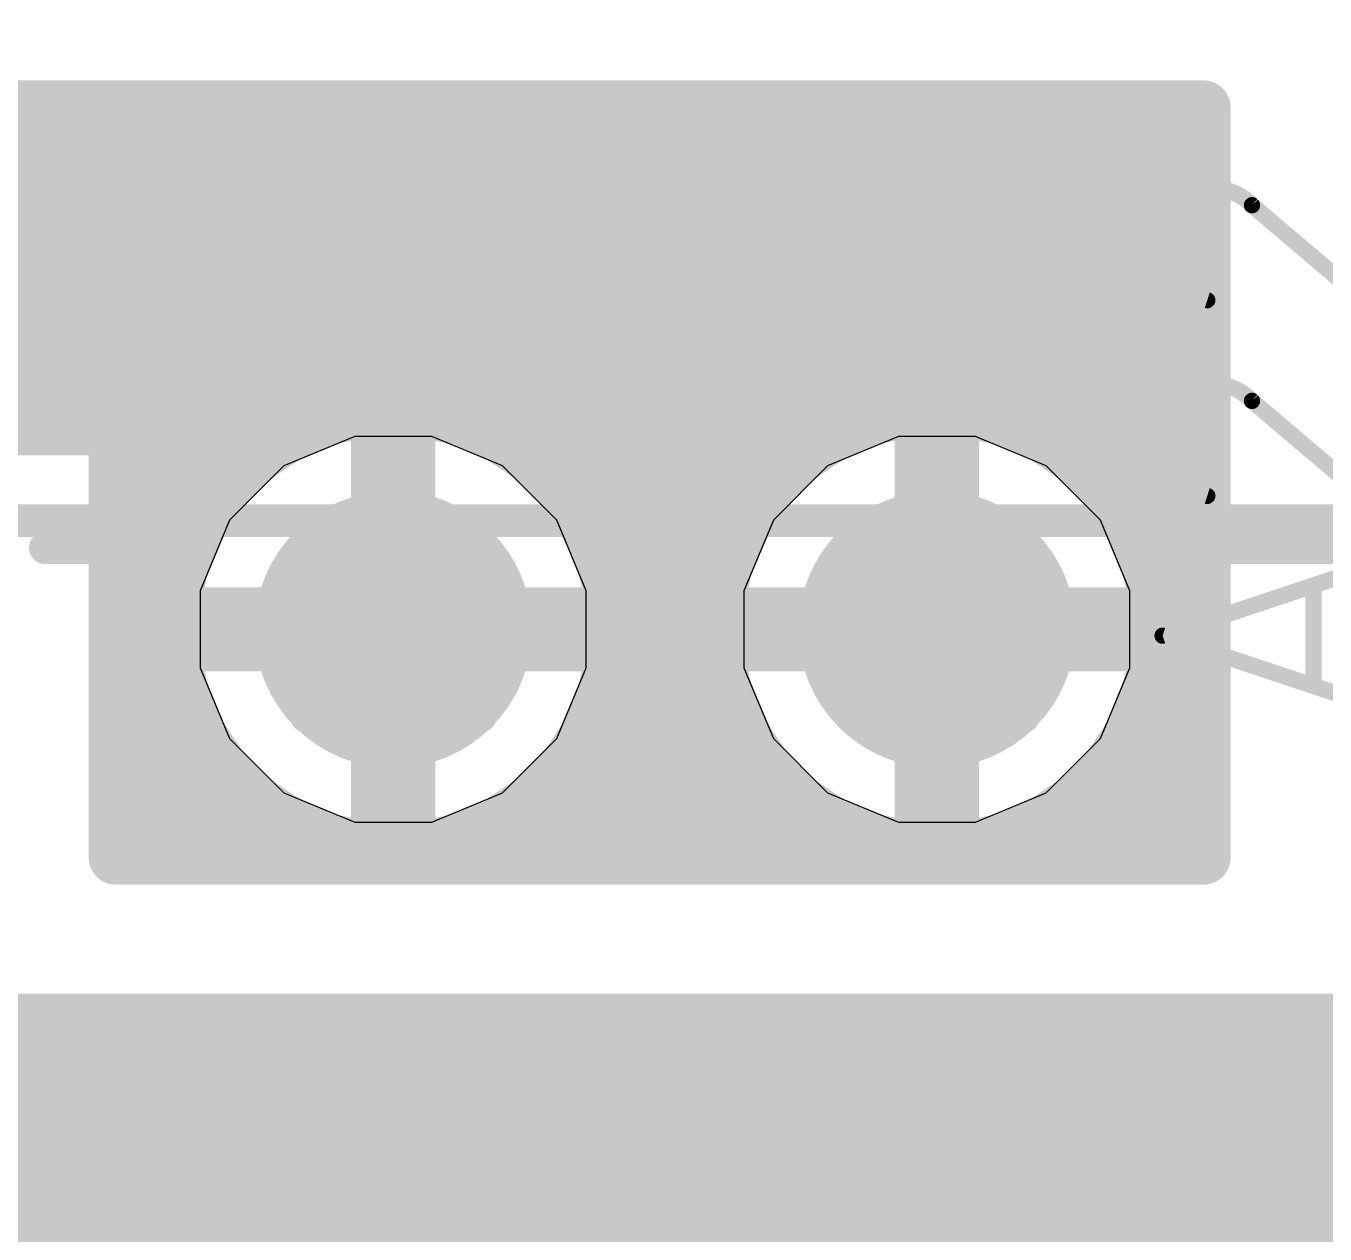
# Model space of a CAD drawing. Extents: x -1.28 to 1.28, y -1.28 to 1.27.
# Drawn here: x 0.1224 to 0.3614, y 0.3538 to 0.576 of the extents above; entities that cross this region are included whole.
import ezdxf

# ---------------------------------------------------------------- set-up
doc = ezdxf.new("R2010")
doc.units = 0
for name, color, linetype in [('1', 12, 'CONTINUOUS'), ('16', 132, 'CONTINUOUS'), ('17', 110, 'CONTINUOUS'), ('20', 31, 'CONTINUOUS'), ('21', 100, 'CONTINUOUS'), ('51', 100, 'CONTINUOUS')]:
    doc.layers.add(name, color=color, linetype=linetype)

# ---------------------------------------------------------------- blocks, each defined once
blk = doc.blocks.new('ROUNDP')
at = {"const_width": 0.5}
blk.add_lwpolyline([(0, -0.25, 1), (0, 0.25, 1), (0, -0.25)], format="xyb", dxfattribs=at)

msp = doc.modelspace()

# ---------------------------------------------------------------- linework, layer by layer
at = {"layer": '1', "const_width": 0.01}
for points in [[(-0.442752, 0.56), (0.339, 0.56)], [(-0.44102, 0.561), (0.339, 0.561)], [(0.339, 0.561), (0.339, 0.423)], [(-1.105342, 0.55), (0.339, 0.55)], [(-1.109702, 0.54), (0.339, 0.54)], [(-1.114061, 0.53), (0.339, 0.53)], [(-1.11842, 0.52), (0.339, 0.52)], [(-1.12278, 0.51), (0.339, 0.51)], [(0.178187, 0.503944), (0.170816, 0.500891)], [(0.186011, 0.5055), (0.178187, 0.503944)], [(0.18725, 0.5055), (0.186011, 0.5055)], [(0.18725, 0.467751), (0.18725, 0.5055)], [(0.193989, 0.5055), (0.19275, 0.5055)], [(0.19275, 0.5055), (0.19275, 0.467751)], [(0.201813, 0.503944), (0.193989, 0.5055)], [(0.209184, 0.500891), (0.201813, 0.503944)], [(0.278187, 0.503944), (0.270816, 0.500891)], [(0.286011, 0.5055), (0.278187, 0.503944)], [(0.28725, 0.5055), (0.286011, 0.5055)], [(0.28725, 0.467751), (0.28725, 0.5055)], [(0.293989, 0.5055), (0.29275, 0.5055)], [(0.29275, 0.5055), (0.29275, 0.467751)], [(0.301813, 0.503944), (0.293989, 0.5055)], [(0.309184, 0.500891), (0.301813, 0.503944)], [(0.138, 0.502), (0.106505, 0.502)], [(0.139, 0.501), (0.138, 0.502)], [(0.139, 0.423), (0.139, 0.501)], [(0.139, 0.5), (0.169483, 0.5)], [(0.170816, 0.500891), (0.164183, 0.496458)], [(0.18725, 0.5), (0.19275, 0.5)], [(0.215817, 0.496458), (0.209184, 0.500891)], [(0.210517, 0.5), (0.269483, 0.5)], [(0.270816, 0.500891), (0.264183, 0.496458)], [(0.28725, 0.5), (0.29275, 0.5)], [(0.315817, 0.496458), (0.309184, 0.500891)], [(0.310517, 0.5), (0.339, 0.5)], [(0.164183, 0.496458), (0.158542, 0.490817)], [(0.221458, 0.490817), (0.215817, 0.496458)], [(0.264183, 0.496458), (0.258542, 0.490817)], [(0.321458, 0.490817), (0.315817, 0.496458)], [(0.139, 0.49), (0.157996, 0.49)], [(0.158542, 0.490817), (0.154109, 0.484184)], [(0.18725, 0.49), (0.19275, 0.49)], [(0.225891, 0.484184), (0.221458, 0.490817)], [(0.222004, 0.49), (0.257996, 0.49)], [(0.258542, 0.490817), (0.254109, 0.484184)], [(0.28725, 0.49), (0.29275, 0.49)], [(0.325891, 0.484184), (0.321458, 0.490817)], [(0.322004, 0.49), (0.339, 0.49)], [(0.154109, 0.484184), (0.151056, 0.476813)], [(0.228944, 0.476813), (0.225891, 0.484184)], [(0.254109, 0.484184), (0.251056, 0.476813)], [(0.328944, 0.476813), (0.325891, 0.484184)], [(0.139, 0.48), (0.152376, 0.48)], [(0.18725, 0.48), (0.19275, 0.48)], [(0.227624, 0.48), (0.252376, 0.48)], [(0.28725, 0.48), (0.29275, 0.48)], [(0.327624, 0.48), (0.339, 0.48)], [(0.151056, 0.476813), (0.1495, 0.468989)], [(0.2305, 0.468989), (0.228944, 0.476813)], [(0.251056, 0.476813), (0.2495, 0.468989)], [(0.3305, 0.468989), (0.328944, 0.476813)], [(0.139, 0.47), (0.149701, 0.47)], [(0.1495, 0.468989), (0.1495, 0.46775)], [(0.18725, 0.47), (0.19275, 0.47)], [(0.230299, 0.47), (0.249701, 0.47)], [(0.2305, 0.46775), (0.2305, 0.468989)], [(0.2495, 0.468989), (0.2495, 0.46775)], [(0.28725, 0.47), (0.29275, 0.47)], [(0.330299, 0.47), (0.339, 0.47)], [(0.3305, 0.46775), (0.3305, 0.468989)], [(0.1495, 0.46775), (0.187249, 0.46775)], [(0.187249, 0.46775), (0.187249, 0.46225)], [(0.19275, 0.467751), (0.18725, 0.467751)], [(0.192751, 0.46225), (0.192751, 0.46775)], [(0.192751, 0.46775), (0.2305, 0.46775)], [(0.2495, 0.46775), (0.287249, 0.46775)], [(0.287249, 0.46775), (0.287249, 0.46225)], [(0.29275, 0.467751), (0.28725, 0.467751)], [(0.292751, 0.46225), (0.292751, 0.46775)], [(0.292751, 0.46775), (0.3305, 0.46775)], [(0.187249, 0.46225), (0.1495, 0.46225)], [(0.1495, 0.46225), (0.1495, 0.461011)], [(0.1495, 0.461011), (0.151056, 0.453187)], [(0.18725, 0.4245), (0.18725, 0.462249)], [(0.18725, 0.462249), (0.19275, 0.462249)], [(0.19275, 0.462249), (0.19275, 0.4245)], [(0.2305, 0.46225), (0.192751, 0.46225)], [(0.228944, 0.453187), (0.2305, 0.461011)], [(0.2305, 0.461011), (0.2305, 0.46225)], [(0.287249, 0.46225), (0.2495, 0.46225)], [(0.2495, 0.46225), (0.2495, 0.461011)], [(0.2495, 0.461011), (0.251056, 0.453187)], [(0.28725, 0.4245), (0.28725, 0.462249)], [(0.28725, 0.462249), (0.29275, 0.462249)], [(0.29275, 0.462249), (0.29275, 0.4245)], [(0.3305, 0.46225), (0.292751, 0.46225)], [(0.328944, 0.453187), (0.3305, 0.461011)], [(0.3305, 0.461011), (0.3305, 0.46225)], [(0.139, 0.46), (0.149701, 0.46)], [(0.18725, 0.46), (0.19275, 0.46)], [(0.230299, 0.46), (0.249701, 0.46)], [(0.28725, 0.46), (0.29275, 0.46)], [(0.330299, 0.46), (0.339, 0.46)], [(0.151056, 0.453187), (0.154109, 0.445816)], [(0.225891, 0.445816), (0.228944, 0.453187)], [(0.251056, 0.453187), (0.254109, 0.445816)], [(0.325891, 0.445816), (0.328944, 0.453187)], [(0.139, 0.45), (0.152376, 0.45)], [(0.18725, 0.45), (0.19275, 0.45)], [(0.227624, 0.45), (0.252376, 0.45)], [(0.28725, 0.45), (0.29275, 0.45)], [(0.327624, 0.45), (0.339, 0.45)], [(0.154109, 0.445816), (0.158542, 0.439183)], [(0.221458, 0.439183), (0.225891, 0.445816)], [(0.254109, 0.445816), (0.258542, 0.439183)], [(0.321458, 0.439183), (0.325891, 0.445816)], [(0.139, 0.44), (0.157995, 0.44)], [(0.18725, 0.44), (0.19275, 0.44)], [(0.222004, 0.44), (0.257995, 0.44)], [(0.28725, 0.44), (0.29275, 0.44)], [(0.322004, 0.44), (0.339, 0.44)], [(0.158542, 0.439183), (0.164183, 0.433542)], [(0.215817, 0.433542), (0.221458, 0.439183)], [(0.258542, 0.439183), (0.264183, 0.433542)], [(0.315817, 0.433542), (0.321458, 0.439183)], [(0.164183, 0.433542), (0.170816, 0.429109)], [(0.209184, 0.429109), (0.215817, 0.433542)], [(0.264183, 0.433542), (0.270816, 0.429109)], [(0.309184, 0.429109), (0.315817, 0.433542)], [(0.139, 0.43), (0.169483, 0.43)], [(0.18725, 0.43), (0.19275, 0.43)], [(0.210517, 0.43), (0.269483, 0.43)], [(0.28725, 0.43), (0.29275, 0.43)], [(0.310517, 0.43), (0.339, 0.43)], [(0.170816, 0.429109), (0.178187, 0.426056)], [(0.201813, 0.426056), (0.209184, 0.429109)], [(0.270816, 0.429109), (0.278187, 0.426056)], [(0.301813, 0.426056), (0.309184, 0.429109)], [(0.178187, 0.426056), (0.186011, 0.4245)], [(0.193989, 0.4245), (0.201813, 0.426056)], [(0.278187, 0.426056), (0.286011, 0.4245)], [(0.293989, 0.4245), (0.301813, 0.426056)], [(0.339, 0.423), (0.139, 0.423)], [(0.186011, 0.4245), (0.18725, 0.4245)], [(0.19275, 0.4245), (0.193989, 0.4245)], [(0.286011, 0.4245), (0.28725, 0.4245)], [(0.29275, 0.4245), (0.293989, 0.4245)], [(0.111, 0.393), (0.367, 0.393)], [(-0.972, 0.39), (1.16999, 0.39)], [(-0.982, 0.38), (1.173127, 0.38)], [(-0.992, 0.37), (1.176264, 0.37)], [(-1.002, 0.36), (1.179401, 0.36)], [(-1.012, 0.35), (1.182538, 0.35)]]:
    msp.add_lwpolyline(points, dxfattribs=at)
at = {"layer": '1', "const_width": 0.005}
for points in [[(0.3415, 0.561, 1), (0.3365, 0.561)], [(0.339, 0.5585, 1), (0.339, 0.5635)], [(0.339, 0.5575, 1), (0.339, 0.5625)], [(0.339, 0.5475, 1), (0.339, 0.5525)], [(0.339, 0.5375, 1), (0.339, 0.5425)], [(0.339, 0.5275, 1), (0.339, 0.5325)], [(0.339, 0.5175, 1), (0.339, 0.5225)], [(0.339, 0.5075, 1), (0.339, 0.5125)], [(0.179143, 0.501634, 1), (0.17723, 0.506253)], [(0.186011, 0.508, 1), (0.186011, 0.503)], [(0.18975, 0.5055, 1), (0.18475, 0.5055)], [(0.186499, 0.503048, 1), (0.185523, 0.507952)], [(0.18725, 0.503, 1), (0.18725, 0.508)], [(0.19275, 0.508, 1), (0.19275, 0.503)], [(0.19525, 0.5055, 1), (0.19025, 0.5055)], [(0.194477, 0.507952, 1), (0.193501, 0.503048)], [(0.193989, 0.503, 1), (0.193989, 0.508)], [(0.20277, 0.506253, 1), (0.200857, 0.501634)], [(0.279143, 0.501634, 1), (0.27723, 0.506253)], [(0.286011, 0.508, 1), (0.286011, 0.503)], [(0.28975, 0.5055, 1), (0.28475, 0.5055)], [(0.286499, 0.503048, 1), (0.285523, 0.507952)], [(0.28725, 0.503, 1), (0.28725, 0.508)], [(0.29275, 0.508, 1), (0.29275, 0.503)], [(0.29525, 0.5055, 1), (0.29025, 0.5055)], [(0.294477, 0.507952, 1), (0.293501, 0.503048)], [(0.293989, 0.503, 1), (0.293989, 0.508)], [(0.30277, 0.506253, 1), (0.300857, 0.501634)], [(0.139768, 0.503768, 1), (0.136232, 0.500232)], [(0.138, 0.4995, 1), (0.138, 0.5045)], [(0.177699, 0.506395, 1), (0.178674, 0.501492)], [(0.201326, 0.501492, 1), (0.202301, 0.506395)], [(0.277699, 0.506395, 1), (0.278674, 0.501492)], [(0.301326, 0.501492, 1), (0.302301, 0.506395)], [(0.1415, 0.501, 1), (0.1365, 0.501)], [(0.139, 0.5025, 1), (0.139, 0.4975)], [(0.137232, 0.499232, 1), (0.140768, 0.502768)], [(0.169859, 0.5032, 1), (0.171773, 0.498581)], [(0.172205, 0.498812, 1), (0.169427, 0.502969)], [(0.169483, 0.4975, 1), (0.169483, 0.5025)], [(0.18725, 0.5025, 1), (0.18725, 0.4975)], [(0.19275, 0.4975, 1), (0.19275, 0.5025)], [(0.210573, 0.502969, 1), (0.207795, 0.498812)], [(0.210517, 0.5025, 1), (0.210517, 0.4975)], [(0.208227, 0.498581, 1), (0.210141, 0.5032)], [(0.269859, 0.5032, 1), (0.271773, 0.498581)], [(0.272205, 0.498812, 1), (0.269427, 0.502969)], [(0.269483, 0.4975, 1), (0.269483, 0.5025)], [(0.28725, 0.5025, 1), (0.28725, 0.4975)], [(0.29275, 0.4975, 1), (0.29275, 0.5025)], [(0.310573, 0.502969, 1), (0.307795, 0.498812)], [(0.310517, 0.5025, 1), (0.310517, 0.4975)], [(0.308227, 0.498581, 1), (0.310141, 0.5032)], [(0.339, 0.4975, 1), (0.339, 0.5025)], [(0.162794, 0.498537, 1), (0.165572, 0.49438)], [(0.16595, 0.494691, 1), (0.162415, 0.498226)], [(0.217585, 0.498226, 1), (0.214049, 0.494691)], [(0.214428, 0.49438, 1), (0.217206, 0.498537)], [(0.262794, 0.498537, 1), (0.265572, 0.49438)], [(0.26595, 0.494691, 1), (0.262415, 0.498226)], [(0.317585, 0.498226, 1), (0.314049, 0.494691)], [(0.314428, 0.49438, 1), (0.317206, 0.498537)], [(0.139, 0.4925, 1), (0.139, 0.4875)], [(0.156774, 0.492585, 1), (0.160309, 0.489049)], [(0.16062, 0.489428, 1), (0.156463, 0.492206)], [(0.157996, 0.4875, 1), (0.157996, 0.4925)], [(0.18725, 0.4925, 1), (0.18725, 0.4875)], [(0.19275, 0.4875, 1), (0.19275, 0.4925)], [(0.223537, 0.492206, 1), (0.21938, 0.489428)], [(0.222004, 0.4925, 1), (0.222004, 0.4875)], [(0.219691, 0.489049, 1), (0.223226, 0.492585)], [(0.256774, 0.492585, 1), (0.260309, 0.489049)], [(0.26062, 0.489428, 1), (0.256463, 0.492206)], [(0.257996, 0.4875, 1), (0.257996, 0.4925)], [(0.28725, 0.4925, 1), (0.28725, 0.4875)], [(0.29275, 0.4875, 1), (0.29275, 0.4925)], [(0.323537, 0.492206, 1), (0.31938, 0.489428)], [(0.322004, 0.4925, 1), (0.322004, 0.4875)], [(0.319691, 0.489049, 1), (0.323226, 0.492585)], [(0.339, 0.4875, 1), (0.339, 0.4925)], [(0.152031, 0.485573, 1), (0.156188, 0.482795)], [(0.156419, 0.483227, 1), (0.1518, 0.485141)], [(0.2282, 0.485141, 1), (0.223581, 0.483227)], [(0.223812, 0.482795, 1), (0.227969, 0.485573)], [(0.252031, 0.485573, 1), (0.256188, 0.482795)], [(0.256419, 0.483227, 1), (0.2518, 0.485141)], [(0.3282, 0.485141, 1), (0.323581, 0.483227)], [(0.323812, 0.482795, 1), (0.327969, 0.485573)], [(0.139, 0.4825, 1), (0.139, 0.4775)], [(0.152376, 0.4775, 1), (0.152376, 0.4825)], [(0.18725, 0.4825, 1), (0.18725, 0.4775)], [(0.19275, 0.4775, 1), (0.19275, 0.4825)], [(0.227624, 0.4825, 1), (0.227624, 0.4775)], [(0.252376, 0.4775, 1), (0.252376, 0.4825)], [(0.28725, 0.4825, 1), (0.28725, 0.4775)], [(0.29275, 0.4775, 1), (0.29275, 0.4825)], [(0.327624, 0.4825, 1), (0.327624, 0.4775)], [(0.339, 0.4775, 1), (0.339, 0.4825)], [(0.148747, 0.47777, 1), (0.153366, 0.475857)], [(0.153508, 0.476326, 1), (0.148604, 0.477301)], [(0.231395, 0.477301, 1), (0.226492, 0.476326)], [(0.226634, 0.475857, 1), (0.231253, 0.47777)], [(0.248747, 0.47777, 1), (0.253366, 0.475857)], [(0.253508, 0.476326, 1), (0.248604, 0.477301)], [(0.331395, 0.477301, 1), (0.326492, 0.476326)], [(0.326634, 0.475857, 1), (0.331253, 0.47777)], [(0.139, 0.4725, 1), (0.139, 0.4675)], [(0.152, 0.468989, 1), (0.147, 0.468989)], [(0.149701, 0.4675, 1), (0.149701, 0.4725)], [(0.18725, 0.4725, 1), (0.18725, 0.4675)], [(0.19275, 0.4675, 1), (0.19275, 0.4725)], [(0.230299, 0.4725, 1), (0.230299, 0.4675)], [(0.233, 0.468989, 1), (0.228, 0.468989)], [(0.252, 0.468989, 1), (0.247, 0.468989)], [(0.249701, 0.4675, 1), (0.249701, 0.4725)], [(0.28725, 0.4725, 1), (0.28725, 0.4675)], [(0.29275, 0.4675, 1), (0.29275, 0.4725)], [(0.330299, 0.4725, 1), (0.330299, 0.4675)], [(0.333, 0.468989, 1), (0.328, 0.468989)], [(0.339, 0.4675, 1), (0.339, 0.4725)], [(0.1495, 0.47025, 1), (0.1495, 0.46525)], [(0.147048, 0.469477, 1), (0.151952, 0.468501)], [(0.189749, 0.46775, 1), (0.184749, 0.46775)], [(0.18725, 0.470251, 1), (0.18725, 0.465251)], [(0.187249, 0.46525, 1), (0.187249, 0.47025)], [(0.195251, 0.46775, 1), (0.190251, 0.46775)], [(0.192751, 0.47025, 1), (0.192751, 0.46525)], [(0.19275, 0.465251, 1), (0.19275, 0.470251)], [(0.228048, 0.468501, 1), (0.232952, 0.469477)], [(0.2305, 0.46525, 1), (0.2305, 0.47025)], [(0.2495, 0.47025, 1), (0.2495, 0.46525)], [(0.247048, 0.469477, 1), (0.251952, 0.468501)], [(0.289749, 0.46775, 1), (0.284749, 0.46775)], [(0.28725, 0.470251, 1), (0.28725, 0.465251)], [(0.287249, 0.46525, 1), (0.287249, 0.47025)], [(0.295251, 0.46775, 1), (0.290251, 0.46775)], [(0.292751, 0.47025, 1), (0.292751, 0.46525)], [(0.29275, 0.465251, 1), (0.29275, 0.470251)], [(0.328048, 0.468501, 1), (0.332952, 0.469477)], [(0.3305, 0.46525, 1), (0.3305, 0.47025)], [(0.147, 0.46775, 1), (0.152, 0.46775)], [(0.18475, 0.467751, 1), (0.18975, 0.467751)], [(0.19025, 0.467751, 1), (0.19525, 0.467751)], [(0.228, 0.46775, 1), (0.233, 0.46775)], [(0.247, 0.46775, 1), (0.252, 0.46775)], [(0.28475, 0.467751, 1), (0.28975, 0.467751)], [(0.29025, 0.467751, 1), (0.29525, 0.467751)], [(0.328, 0.46775, 1), (0.333, 0.46775)], [(0.1495, 0.46475, 1), (0.1495, 0.45975)], [(0.152, 0.46225, 1), (0.147, 0.46225)], [(0.151952, 0.461499, 1), (0.147048, 0.460523)], [(0.18975, 0.462249, 1), (0.18475, 0.462249)], [(0.18725, 0.464749, 1), (0.18725, 0.459749)], [(0.187249, 0.45975, 1), (0.187249, 0.46475)], [(0.19525, 0.462249, 1), (0.19025, 0.462249)], [(0.192751, 0.46475, 1), (0.192751, 0.45975)], [(0.19275, 0.459749, 1), (0.19275, 0.464749)], [(0.233, 0.46225, 1), (0.228, 0.46225)], [(0.232952, 0.460523, 1), (0.228048, 0.461499)], [(0.2305, 0.45975, 1), (0.2305, 0.46475)], [(0.2495, 0.46475, 1), (0.2495, 0.45975)], [(0.252, 0.46225, 1), (0.247, 0.46225)], [(0.251952, 0.461499, 1), (0.247048, 0.460523)], [(0.28975, 0.462249, 1), (0.28475, 0.462249)], [(0.28725, 0.464749, 1), (0.28725, 0.459749)], [(0.287249, 0.45975, 1), (0.287249, 0.46475)], [(0.29525, 0.462249, 1), (0.29025, 0.462249)], [(0.292751, 0.46475, 1), (0.292751, 0.45975)], [(0.29275, 0.459749, 1), (0.29275, 0.464749)], [(0.333, 0.46225, 1), (0.328, 0.46225)], [(0.332952, 0.460523, 1), (0.328048, 0.461499)], [(0.3305, 0.45975, 1), (0.3305, 0.46475)], [(0.139, 0.4625, 1), (0.139, 0.4575)], [(0.149701, 0.4575, 1), (0.149701, 0.4625)], [(0.184749, 0.46225, 1), (0.189749, 0.46225)], [(0.18725, 0.4625, 1), (0.18725, 0.4575)], [(0.190251, 0.46225, 1), (0.195251, 0.46225)], [(0.19275, 0.4575, 1), (0.19275, 0.4625)], [(0.230299, 0.4625, 1), (0.230299, 0.4575)], [(0.249701, 0.4575, 1), (0.249701, 0.4625)], [(0.284749, 0.46225, 1), (0.289749, 0.46225)], [(0.28725, 0.4625, 1), (0.28725, 0.4575)], [(0.290251, 0.46225, 1), (0.295251, 0.46225)], [(0.29275, 0.4575, 1), (0.29275, 0.4625)], [(0.330299, 0.4625, 1), (0.330299, 0.4575)], [(0.339, 0.4575, 1), (0.339, 0.4625)], [(0.147, 0.461011, 1), (0.152, 0.461011)], [(0.228, 0.461011, 1), (0.233, 0.461011)], [(0.247, 0.461011, 1), (0.252, 0.461011)], [(0.328, 0.461011, 1), (0.333, 0.461011)], [(0.153366, 0.454143, 1), (0.148747, 0.45223)], [(0.231253, 0.45223, 1), (0.226634, 0.454143)], [(0.253366, 0.454143, 1), (0.248747, 0.45223)], [(0.331253, 0.45223, 1), (0.326634, 0.454143)], [(0.139, 0.4525, 1), (0.139, 0.4475)], [(0.148604, 0.452699, 1), (0.153508, 0.453674)], [(0.152376, 0.4475, 1), (0.152376, 0.4525)], [(0.18725, 0.4525, 1), (0.18725, 0.4475)], [(0.19275, 0.4475, 1), (0.19275, 0.4525)], [(0.227624, 0.4525, 1), (0.227624, 0.4475)], [(0.226492, 0.453674, 1), (0.231395, 0.452699)], [(0.248604, 0.452699, 1), (0.253508, 0.453674)], [(0.252376, 0.4475, 1), (0.252376, 0.4525)], [(0.28725, 0.4525, 1), (0.28725, 0.4475)], [(0.29275, 0.4475, 1), (0.29275, 0.4525)], [(0.327624, 0.4525, 1), (0.327624, 0.4475)], [(0.326492, 0.453674, 1), (0.331395, 0.452699)], [(0.339, 0.4475, 1), (0.339, 0.4525)], [(0.156188, 0.447205, 1), (0.152031, 0.444427)], [(0.1518, 0.444859, 1), (0.156419, 0.446773)], [(0.223581, 0.446773, 1), (0.2282, 0.444859)], [(0.227969, 0.444427, 1), (0.223812, 0.447205)], [(0.256188, 0.447205, 1), (0.252031, 0.444427)], [(0.2518, 0.444859, 1), (0.256419, 0.446773)], [(0.323581, 0.446773, 1), (0.3282, 0.444859)], [(0.327969, 0.444427, 1), (0.323812, 0.447205)], [(0.139, 0.4425, 1), (0.139, 0.4375)], [(0.157995, 0.4375, 1), (0.157995, 0.4425)], [(0.18725, 0.4425, 1), (0.18725, 0.4375)], [(0.19275, 0.4375, 1), (0.19275, 0.4425)], [(0.222004, 0.4425, 1), (0.222004, 0.4375)], [(0.257995, 0.4375, 1), (0.257995, 0.4425)], [(0.28725, 0.4425, 1), (0.28725, 0.4375)], [(0.29275, 0.4375, 1), (0.29275, 0.4425)], [(0.322004, 0.4425, 1), (0.322004, 0.4375)], [(0.339, 0.4375, 1), (0.339, 0.4425)], [(0.160309, 0.44095, 1), (0.156774, 0.437415)], [(0.156463, 0.437794, 1), (0.16062, 0.440572)], [(0.21938, 0.440572, 1), (0.223537, 0.437794)], [(0.223226, 0.437415, 1), (0.219691, 0.44095)], [(0.260309, 0.44095, 1), (0.256774, 0.437415)], [(0.256463, 0.437794, 1), (0.26062, 0.440572)], [(0.31938, 0.440572, 1), (0.323537, 0.437794)], [(0.323226, 0.437415, 1), (0.319691, 0.44095)], [(0.165572, 0.43562, 1), (0.162794, 0.431463)], [(0.162415, 0.431774, 1), (0.16595, 0.435309)], [(0.214049, 0.435309, 1), (0.217585, 0.431774)], [(0.217206, 0.431463, 1), (0.214428, 0.43562)], [(0.265572, 0.43562, 1), (0.262794, 0.431463)], [(0.262415, 0.431774, 1), (0.26595, 0.435309)], [(0.314049, 0.435309, 1), (0.317585, 0.431774)], [(0.317206, 0.431463, 1), (0.314428, 0.43562)], [(0.139, 0.4325, 1), (0.139, 0.4275)], [(0.169483, 0.4275, 1), (0.169483, 0.4325)], [(0.18725, 0.4325, 1), (0.18725, 0.4275)], [(0.19275, 0.4275, 1), (0.19275, 0.4325)], [(0.210517, 0.4325, 1), (0.210517, 0.4275)], [(0.269483, 0.4275, 1), (0.269483, 0.4325)], [(0.28725, 0.4325, 1), (0.28725, 0.4275)], [(0.29275, 0.4275, 1), (0.29275, 0.4325)], [(0.310517, 0.4325, 1), (0.310517, 0.4275)], [(0.339, 0.4275, 1), (0.339, 0.4325)], [(0.171773, 0.431419, 1), (0.169859, 0.4268)], [(0.169427, 0.427031, 1), (0.172205, 0.431188)], [(0.207795, 0.431188, 1), (0.210573, 0.427031)], [(0.210141, 0.4268, 1), (0.208227, 0.431419)], [(0.271773, 0.431419, 1), (0.269859, 0.4268)], [(0.269427, 0.427031, 1), (0.272205, 0.431188)], [(0.307795, 0.431188, 1), (0.310573, 0.427031)], [(0.310141, 0.4268, 1), (0.308227, 0.431419)], [(0.178674, 0.428508, 1), (0.177699, 0.423604)], [(0.17723, 0.423747, 1), (0.179143, 0.428366)], [(0.200857, 0.428366, 1), (0.20277, 0.423747)], [(0.202301, 0.423604, 1), (0.201326, 0.428508)], [(0.278674, 0.428508, 1), (0.277699, 0.423604)], [(0.27723, 0.423747, 1), (0.279143, 0.428366)], [(0.300857, 0.428366, 1), (0.30277, 0.423747)], [(0.302301, 0.423604, 1), (0.301326, 0.428508)], [(0.139, 0.4255, 1), (0.139, 0.4205)], [(0.186011, 0.427, 1), (0.186011, 0.422)], [(0.185523, 0.422048, 1), (0.186499, 0.426952)], [(0.18725, 0.422, 1), (0.18725, 0.427)], [(0.19275, 0.427, 1), (0.19275, 0.422)], [(0.193501, 0.426952, 1), (0.194477, 0.422048)], [(0.193989, 0.422, 1), (0.193989, 0.427)], [(0.286011, 0.427, 1), (0.286011, 0.422)], [(0.285523, 0.422048, 1), (0.286499, 0.426952)], [(0.28725, 0.422, 1), (0.28725, 0.427)], [(0.29275, 0.427, 1), (0.29275, 0.422)], [(0.293501, 0.426952, 1), (0.294477, 0.422048)], [(0.293989, 0.422, 1), (0.293989, 0.427)], [(0.339, 0.4205, 1), (0.339, 0.4255)], [(0.1365, 0.423, 1), (0.1415, 0.423)], [(0.18475, 0.4245, 1), (0.18975, 0.4245)], [(0.19025, 0.4245, 1), (0.19525, 0.4245)], [(0.28475, 0.4245, 1), (0.28975, 0.4245)], [(0.29025, 0.4245, 1), (0.29525, 0.4245)], [(0.3365, 0.423, 1), (0.3415, 0.423)]]:
    msp.add_lwpolyline(points, format="xyb", dxfattribs=at)
at = {"layer": '16'}
for p, q in [((0.182938, 0.500501), (0.16989, 0.495096)), ((0.197062, 0.500501), (0.182938, 0.500501)), ((0.210109, 0.495096), (0.197062, 0.500501)), ((0.282938, 0.500501), (0.26989, 0.495096)), ((0.297062, 0.500501), (0.282938, 0.500501)), ((0.310109, 0.495096), (0.297062, 0.500501)), ((0.16989, 0.495096), (0.159904, 0.485109)), ((0.220096, 0.485109), (0.210109, 0.495096)), ((0.26989, 0.495096), (0.259904, 0.485109)), ((0.320096, 0.485109), (0.310109, 0.495096)), ((0.159904, 0.485109), (0.154499, 0.472062)), ((0.225501, 0.472062), (0.220096, 0.485109)), ((0.259904, 0.485109), (0.254499, 0.472062)), ((0.325501, 0.472062), (0.320096, 0.485109)), ((0.154499, 0.472062), (0.154499, 0.457938)), ((0.225501, 0.457938), (0.225501, 0.472062)), ((0.254499, 0.472062), (0.254499, 0.457938)), ((0.325501, 0.457938), (0.325501, 0.472062)), ((0.154499, 0.457938), (0.159904, 0.44489)), ((0.220096, 0.44489), (0.225501, 0.457938)), ((0.254499, 0.457938), (0.259904, 0.44489)), ((0.320096, 0.44489), (0.325501, 0.457938)), ((0.159904, 0.44489), (0.16989, 0.434904)), ((0.210109, 0.434904), (0.220096, 0.44489)), ((0.259904, 0.44489), (0.26989, 0.434904)), ((0.310109, 0.434904), (0.320096, 0.44489)), ((0.16989, 0.434904), (0.182938, 0.429499)), ((0.197062, 0.429499), (0.210109, 0.434904)), ((0.26989, 0.434904), (0.282938, 0.429499)), ((0.297062, 0.429499), (0.310109, 0.434904)), ((0.182938, 0.429499), (0.197062, 0.429499)), ((0.282938, 0.429499), (0.297062, 0.429499))]:
    msp.add_line(p, q, dxfattribs=at)
at = {"layer": '16', "const_width": 0.006}
msp.add_lwpolyline([(0.294, 0.468), (0.29, 0.465)], dxfattribs=at)
at = {"layer": '16', "const_width": 0.003}
for points in [[(0.2949, 0.4668, 1), (0.2931, 0.4692)], [(0.2891, 0.4662, 1), (0.2909, 0.4638)]]:
    msp.add_lwpolyline(points, format="xyb", dxfattribs=at)
at = {"layer": '20'}
msp.add_arc((0, -0.000471), 1.279996, 95.065, 84.935, dxfattribs=at)
at = {"layer": '21'}
for points, const_width in [([(0.34075, 0.546111, 0.414214), (0.3315, 0.536861)], 0.003), ([(0.347945, 0.543027, 0.205254), (0.34075, 0.546111)], 0.003), ([(0.34075, 0.546861, 1), (0.34075, 0.545361)], 0.0015), ([(0.34075, 0.545361, 1), (0.34075, 0.546861)], 0.0015), ([(0.34843, 0.543599, 1), (0.347459, 0.542456)], 0.0015), ([(0.347401, 0.54251, 1), (0.348488, 0.543545)], 0.0015), ([(0.3315, 0.536861, 0.325187), (0.339722, 0.525555)], 0.003), ([(0.33225, 0.536861, 1), (0.33075, 0.536861)], 0.0015), ([(0.33075, 0.536861, 1), (0.33225, 0.536861)], 0.0015), ([(0.339491, 0.524842, 1), (0.339953, 0.526269)], 0.0015), ([(0.34075, 0.510111, 0.414214), (0.3315, 0.500861)], 0.003), ([(0.347945, 0.507028, 0.205254), (0.34075, 0.510111)], 0.003), ([(0.34075, 0.510861, 1), (0.34075, 0.509361)], 0.0015), ([(0.34075, 0.509361, 1), (0.34075, 0.510861)], 0.0015), ([(0.34843, 0.507599, 1), (0.347459, 0.506456)], 0.0015), ([(0.347401, 0.50651, 1), (0.348488, 0.507545)], 0.0015), ([(0.3315, 0.500861, 0.325187), (0.339722, 0.489555)], 0.003), ([(0.33225, 0.500861, 1), (0.33075, 0.500861)], 0.0015), ([(0.33075, 0.500861, 1), (0.33225, 0.500861)], 0.0015), ([(0.339491, 0.488842, 1), (0.339953, 0.490269)], 0.0015), ([(0.126, 0.4815, 1), (0.126, 0.4785)], 0.003), ([(0.154, 0.4785, 1), (0.154, 0.4815)], 0.003), ([(0.226, 0.4815, 1), (0.226, 0.4785)], 0.003), ([(0.254, 0.4785, 1), (0.254, 0.4815)], 0.003), ([(0.326, 0.4815, 1), (0.326, 0.4785)], 0.003), ([(0.36, 0.473083, 1), (0.3585, 0.473083)], 0.0015), ([(0.331737, 0.464545, 1), (0.331263, 0.463122)], 0.0015), ([(0.331263, 0.464545, 1), (0.331737, 0.463122)], 0.0015), ([(0.3585, 0.454583, 1), (0.36, 0.454583)], 0.0015)]:
    msp.add_lwpolyline(points, format="xyb", dxfattribs=dict(at, const_width=const_width))
for points, const_width in [([(0.347945, 0.543027), (0.3685, 0.525555)], 0.003), ([(0.347945, 0.507028), (0.3685, 0.489555)], 0.003), ([(0.126, 0.48), (0.154, 0.48)], 0.006), ([(0.226, 0.48), (0.254, 0.48)], 0.006), ([(0.326, 0.48), (0.382, 0.48)], 0.006), ([(0.3315, 0.463833), (0.3685, 0.476167)], 0.003), ([(0.35925, 0.473083), (0.35925, 0.454583)], 0.003), ([(0.3685, 0.4515), (0.3315, 0.463833)], 0.003)]:
    msp.add_lwpolyline(points, dxfattribs=dict(at, const_width=const_width))
at = {"layer": '51', "const_width": 0.006}
for points in [[(-0.398, 0.485), (0.378, 0.485)], [(0.206, 0.485), (0.174, 0.485)], [(0.174, 0.485), (0.174, 0.449)], [(0.206, 0.449), (0.206, 0.485)], [(0.306, 0.485), (0.274, 0.485)], [(0.274, 0.485), (0.275, 0.449)], [(0.306, 0.449), (0.306, 0.485)], [(0.174, 0.449), (0.206, 0.449)], [(0.275, 0.449), (0.306, 0.449)]]:
    msp.add_lwpolyline(points, dxfattribs=at)
at = {"layer": '51', "const_width": 0.003}
for points in [[(0.174, 0.4865, 1), (0.174, 0.4835)], [(0.1755, 0.485, 1), (0.1725, 0.485)], [(0.2075, 0.485, 1), (0.2045, 0.485)], [(0.206, 0.4835, 1), (0.206, 0.4865)], [(0.274, 0.4865, 1), (0.274, 0.4835)], [(0.275499, 0.485042, 1), (0.272501, 0.484958)], [(0.3075, 0.485, 1), (0.3045, 0.485)], [(0.306, 0.4835, 1), (0.306, 0.4865)], [(0.174, 0.4505, 1), (0.174, 0.4475)], [(0.206, 0.4475, 1), (0.206, 0.4505)], [(0.275, 0.4505, 1), (0.275, 0.4475)], [(0.306, 0.4475, 1), (0.306, 0.4505)], [(0.1725, 0.449, 1), (0.1755, 0.449)], [(0.2045, 0.449, 1), (0.2075, 0.449)], [(0.273501, 0.448958, 1), (0.276499, 0.449042)], [(0.3045, 0.449, 1), (0.3075, 0.449)]]:
    msp.add_lwpolyline(points, format="xyb", dxfattribs=at)

# ---------------------------------------------------------------- block references
at = {"layer": '17', "xscale": 0.051, "yscale": 0.051, "rotation": 270}
for p in [(0.19, 0.465), (0.19, 0.465), (0.29, 0.465), (0.29, 0.465)]:
    msp.add_blockref('ROUNDP', p, dxfattribs=at)

doc.saveas('drawing.dxf')
